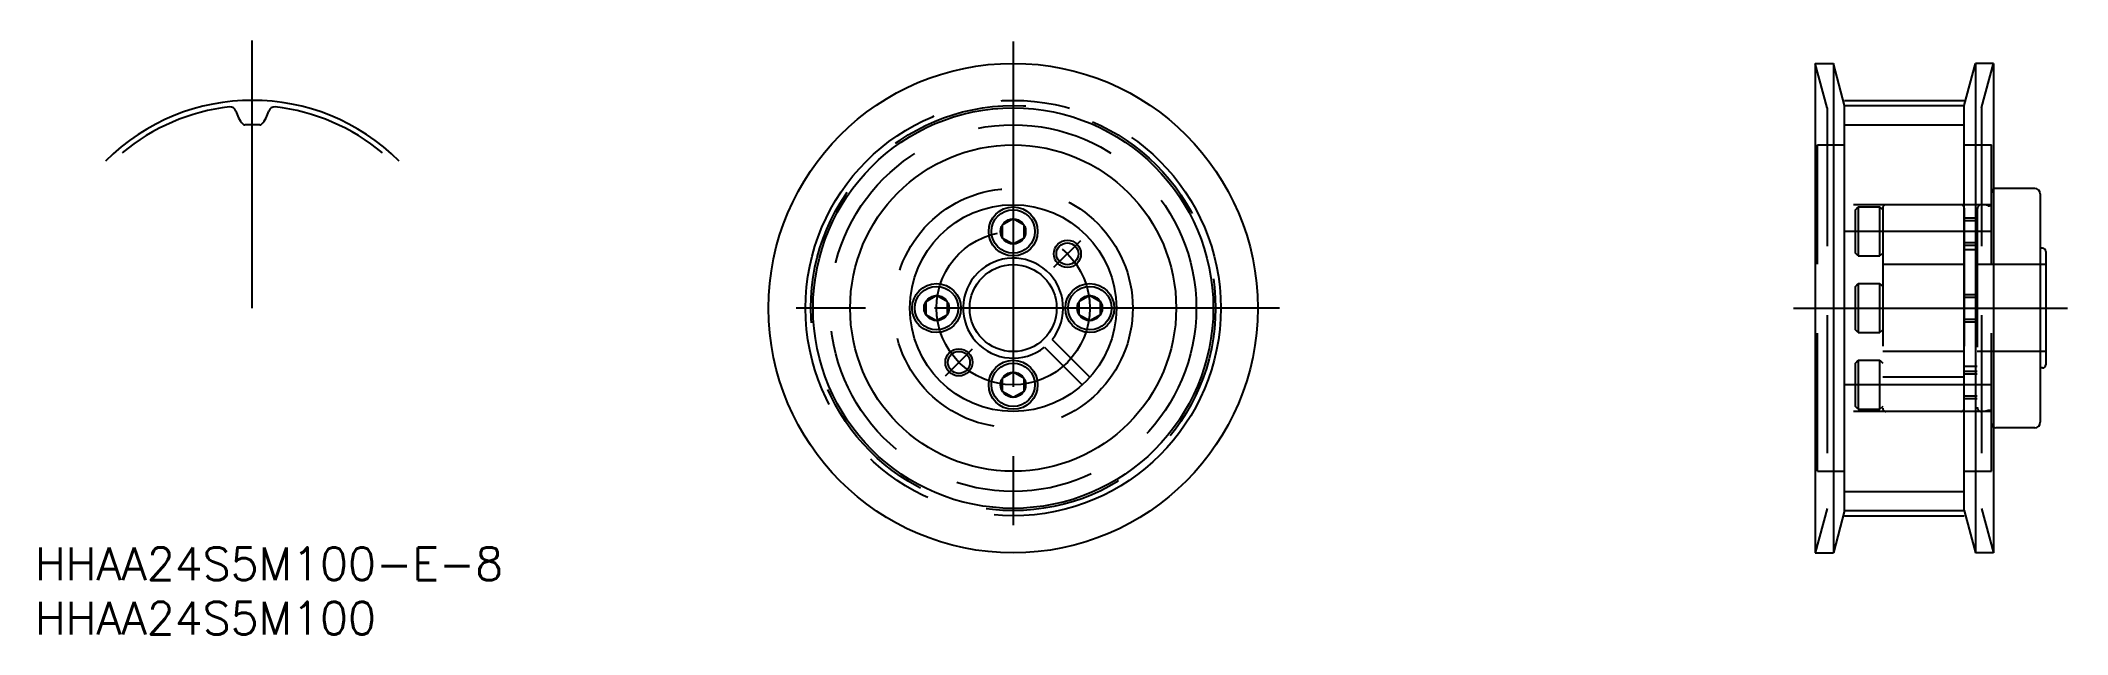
# Model space of a CAD drawing. Extents: x -89 to 97, y -30 to 25.
import ezdxf

# ---------------------------------------------------------------- set-up
doc = ezdxf.new("R2010")
doc.units = 0
doc.linetypes.add('CENTER', pattern=[50.8, 31.75, -6.35, 6.35, -6.35])
doc.linetypes.add('DASHED', pattern=[19.05, 12.7, -6.35])
doc.layers.get('0').update_dxf_attribs({"linetype": 'CONTINUOUS'})
doc.layers.add('CENTER', color=1, linetype='CENTER')
doc.styles.get("Standard").update_dxf_attribs({"font": 'txt.shx', "height": 3, "bigfont": 'bigfont.shx'})

# ---------------------------------------------------------------- blocks, each defined once
blk = doc.blocks.new('*U20')
at = {"color": 7, "linetype": 'CONTINUOUS'}
blk.add_text('HHAA24S5M100', height=3, dxfattribs=at).set_placement((-90, -30))
blk = doc.blocks.new('*U21')
at = {"color": 7, "linetype": 'CONTINUOUS'}
blk.add_text('HHAA24S5M100-E-8', height=3, dxfattribs=at).set_placement((-90, -25))

msp = doc.modelspace()

# ---------------------------------------------------------------- linework, layer by layer
at = {"color": 3, "linetype": 'DASHED'}
for p, q in [((74.9, 18.41), (73.8, 22.5)), ((89.1, 18.41), (90.2, 22.5)), ((74.9, 18.41), (74.9, -18.41)), ((76.5, 16.85), (87.5, 16.85)), ((89.1, 18.41), (89.1, -18.41)), ((74, -15), (74, 15)), ((74, 15), (76.5, 15)), ((87.5, 15), (90, 15)), ((90, -15), (90, 15)), ((90, 9.5), (75, 9.5)), ((89.39, 9.5), (89.1, 9.5)), ((89.69, 9.42), (89.39, 9.5)), ((77.5, 9.05), (77.75, 9.3)), ((77.5, 5.05), (77.5, 9.05)), ((77.75, 9.3), (79.75, 9.3)), ((77.75, 9.3), (77.75, 4.8)), ((79.75, 9.3), (80, 9.05)), ((79.75, 4.8), (79.75, 9.3)), ((80, 9.2), (80, -9.2)), ((87.5, 9.2), (87.5, -9.2)), ((87.5, 8.3), (88.7, 8.3)), ((87.5, 8.06), (88.7, 8.06)), ((88.7, 9.1), (88.7, -9.1)), ((87.5, 6.04), (88.7, 6.04)), ((87.5, 5.8), (88.7, 5.8)), ((77.75, 4.8), (77.5, 5.05)), ((77.75, 4.8), (79.75, 4.8)), ((80, 5.05), (79.75, 4.8)), ((87.5, 4), (80, 4)), ((88.7, 5.37), (87.5, 5.37)), ((95, 4), (88.7, 4)), ((77.5, 2), (77.75, 2.25)), ((77.5, -2), (77.5, 2)), ((77.75, 2.25), (79.75, 2.25)), ((77.75, 2.25), (77.75, -2.25)), ((79.75, 2.25), (80, 2)), ((79.75, -2.25), (79.75, 2.25)), ((87.5, 1.25), (88.7, 1.25)), ((87.5, 1.01), (88.7, 1.01)), ((87.5, -1.01), (88.7, -1.01)), ((87.5, -1.25), (88.7, -1.25)), ((77.75, -2.25), (77.5, -2)), ((77.75, -2.25), (79.75, -2.25)), ((80, -2), (79.75, -2.25)), ((77.5, -5.05), (77.75, -4.8)), ((77.5, -9.05), (77.5, -5.05)), ((77.75, -4.8), (79.75, -4.8)), ((77.75, -4.8), (77.75, -9.3)), ((79.75, -4.8), (80, -5.05)), ((79.75, -9.3), (79.75, -4.8)), ((87.5, -4), (80, -4)), ((88.7, -5.37), (87.5, -5.37)), ((95, -4), (88.7, -4)), ((87.5, -6.35), (80, -6.35)), ((87.5, -7.06), (80, -7.06)), ((87.5, -5.8), (88.7, -5.8)), ((87.5, -6.04), (88.7, -6.04)), ((77.75, -9.3), (77.5, -9.05)), ((77.75, -9.3), (79.75, -9.3)), ((80, -9.05), (79.75, -9.3)), ((87.5, -8.06), (88.7, -8.06)), ((87.5, -8.3), (88.7, -8.3)), ((90, -9.5), (75, -9.5)), ((89.39, -9.5), (89.1, -9.5)), ((89.69, -9.42), (89.39, -9.5)), ((74, -15), (76.5, -15)), ((87.5, -15), (90, -15)), ((74.9, -18.41), (73.8, -22.5)), ((76.5, -16.85), (87.5, -16.85)), ((89.1, -18.41), (90.2, -22.5))]:
    msp.add_line(p, q, dxfattribs=at)
at = {"color": 7, "linetype": 'CONTINUOUS'}
for p, q in [((73.8, 22.5), (75.46, 22.5)), ((73.8, 22.5), (73.8, -22.5)), ((76.5, 18.62), (75.46, 22.5)), ((75.46, 22.5), (75.46, -22.5)), ((87.5, 18.62), (88.54, 22.5)), ((90.2, 22.5), (88.54, 22.5)), ((88.54, 22.5), (88.54, -22.5)), ((90.2, 22.5), (90.2, -22.5)), ((76.5, 18.62), (87.5, 18.62)), ((76.5, -18.62), (76.5, 18.62)), ((87.5, -18.62), (87.5, 18.62)), ((94, 11), (90.4, 11)), ((94.5, 10.5), (94.5, -10.5)), ((0, 8.2), (-1, 7.63)), ((-1, 7.63), (-1, 6.47)), ((1, 7.63), (0, 8.2)), ((1, 6.47), (1, 7.63)), ((-1, 6.47), (0, 5.9)), ((0, 5.9), (1, 6.47)), ((94.7, 5.5), (94.5, 5.5)), ((95, 5.2), (95, -5.2)), ((-7.05, 1.15), (-8.05, 0.58)), ((-8.05, 0.58), (-8.05, -0.58)), ((-6.05, 0.58), (-7.05, 1.15)), ((-6.05, -0.58), (-6.05, 0.58)), ((7.05, 1.15), (6.05, 0.58)), ((6.05, 0.58), (6.05, -0.58)), ((8.05, 0.58), (7.05, 1.15)), ((8.05, -0.58), (8.05, 0.58)), ((-8.05, -0.58), (-7.05, -1.15)), ((-7.05, -1.15), (-6.05, -0.58)), ((6.05, -0.58), (7.05, -1.15)), ((7.05, -1.15), (8.05, -0.58)), ((2.88, -3.59), (6.35, -7.06)), ((3.59, -2.88), (7.06, -6.35)), ((94.7, -5.5), (94.5, -5.5)), ((0, -5.9), (-1, -6.47)), ((-1, -6.47), (-1, -7.63)), ((1, -6.47), (0, -5.9)), ((1, -7.63), (1, -6.47)), ((-1, -7.63), (0, -8.2)), ((0, -8.2), (1, -7.63)), ((94, -11), (90.4, -11)), ((76.5, -18.62), (75.46, -22.5)), ((76.5, -18.62), (87.5, -18.62)), ((87.5, -18.62), (88.54, -22.5)), ((73.8, -22.5), (75.46, -22.5)), ((90.2, -22.5), (88.54, -22.5))]:
    msp.add_line(p, q, dxfattribs=at)
for centre, radius in [((0, 0), 22.5), ((0, 0), 18.41), ((0, 0), 15), ((0, 0), 9.5), ((0, 7.05), 2.25), ((0, 7.05), 2), ((0, 7.05), 1.15), ((4.99, 4.99), 1.01), ((0, 0), 4), ((-7.05, 0), 2.25), ((-7.05, 0), 2), ((7.05, 0), 2.25), ((7.05, 0), 2), ((-7.05, 0), 1.15), ((7.05, 0), 1.15), ((-4.99, -4.99), 1.01), ((0, -7.05), 2.25), ((0, -7.05), 2), ((0, -7.05), 1.15)]:
    msp.add_circle(centre, radius, dxfattribs=at)
at = {"color": 3, "linetype": 'DASHED'}
for radius in [18.62, 16.85, 11]:
    msp.add_circle((0, 0), radius, dxfattribs=at)
at = {"color": 3, "linetype": 'CONTINUOUS'}
for centre in [(4.99, 4.99), (-4.99, -4.99)]:
    msp.add_circle(centre, 1.25, dxfattribs=at)
at = {"color": 7, "linetype": 'CONTINUOUS'}
for centre, radius, start, end in [((-70, 0), 18.62, 96.499, 130), ((-72.05, 17.95), 0.55, 16.3518, 96.499), ((-68.38, 19.03), 3.27, 196.3518, 220.008), ((-70.69, 17.09), 0.25, 220.008, 272.3193), ((-70, 0), 16.85, 87.6807, 92.3193), ((-69.31, 17.09), 0.25, 267.6807, 319.992), ((-71.62, 19.03), 3.27, 319.992, 343.6482), ((-67.95, 17.95), 0.55, 83.501, 163.6482), ((-70, 0), 18.62, 50, 83.501), ((90.4, 10.6), 0.4, 90, 120.6497), ((94, 10.5), 0.5, 0, 90), ((0, 0), 4.6, 321.2401, 308.7599), ((94.7, 5.2), 0.3, 360, 90), ((94.7, -5.2), 0.3, 270, 0), ((90.4, -10.6), 0.4, 239.3503, 270), ((94, -10.5), 0.5, 270, 0)]:
    msp.add_arc(centre, radius, start, end, dxfattribs=at)
at = {"color": 3, "linetype": 'DASHED'}
for centre, radius, start, end in [((80.3, 9.2), 0.3, 90, 180), ((87.2, 9.2), 0.3, 0, 90), ((89.1, 9.1), 0.4, 90, 180), ((89.77, 9.73), 0.32, 255, 315.7191), ((90.4, 10.6), 0.4, 120.6497, 180), ((80.3, -9.2), 0.3, 180, 270), ((87.2, -9.2), 0.3, 270, 0), ((89.1, -9.1), 0.4, 180, 270), ((89.77, -9.73), 0.32, 44.2809, 105), ((90.4, -10.6), 0.4, 180, 239.3503)]:
    msp.add_arc(centre, radius, start, end, dxfattribs=at)
at = {"layer": 'CENTER', "color": 1, "linetype": 'CENTER'}
for p, q in [((-70, 0), (-70, 24.6)), ((0, 24.5), (0, -24.5)), ((76.5, 19.1), (87.5, 19.1)), ((3.75, 3.75), (6.22, 6.22)), ((90, 7.05), (76.5, 7.05)), ((24.5, 0), (-24.5, 0)), ((71.8, 0), (97, 0)), ((-6.22, -6.22), (-3.75, -3.75)), ((90, -7.05), (76.5, -7.05)), ((76.5, -19.1), (87.5, -19.1))]:
    msp.add_line(p, q, dxfattribs=at)
for radius in [19.1, 7.05]:
    msp.add_circle((0, 0), radius, dxfattribs=at)
msp.add_arc((-70, 0), 19.1, 45, 135, dxfattribs=at)

# ---------------------------------------------------------------- block references
at = {"color": 7, "linetype": 'CONTINUOUS'}
for name in ['*U21', '*U20']:
    msp.add_blockref(name, (0, 0), dxfattribs=at)

doc.saveas('drawing.dxf')
